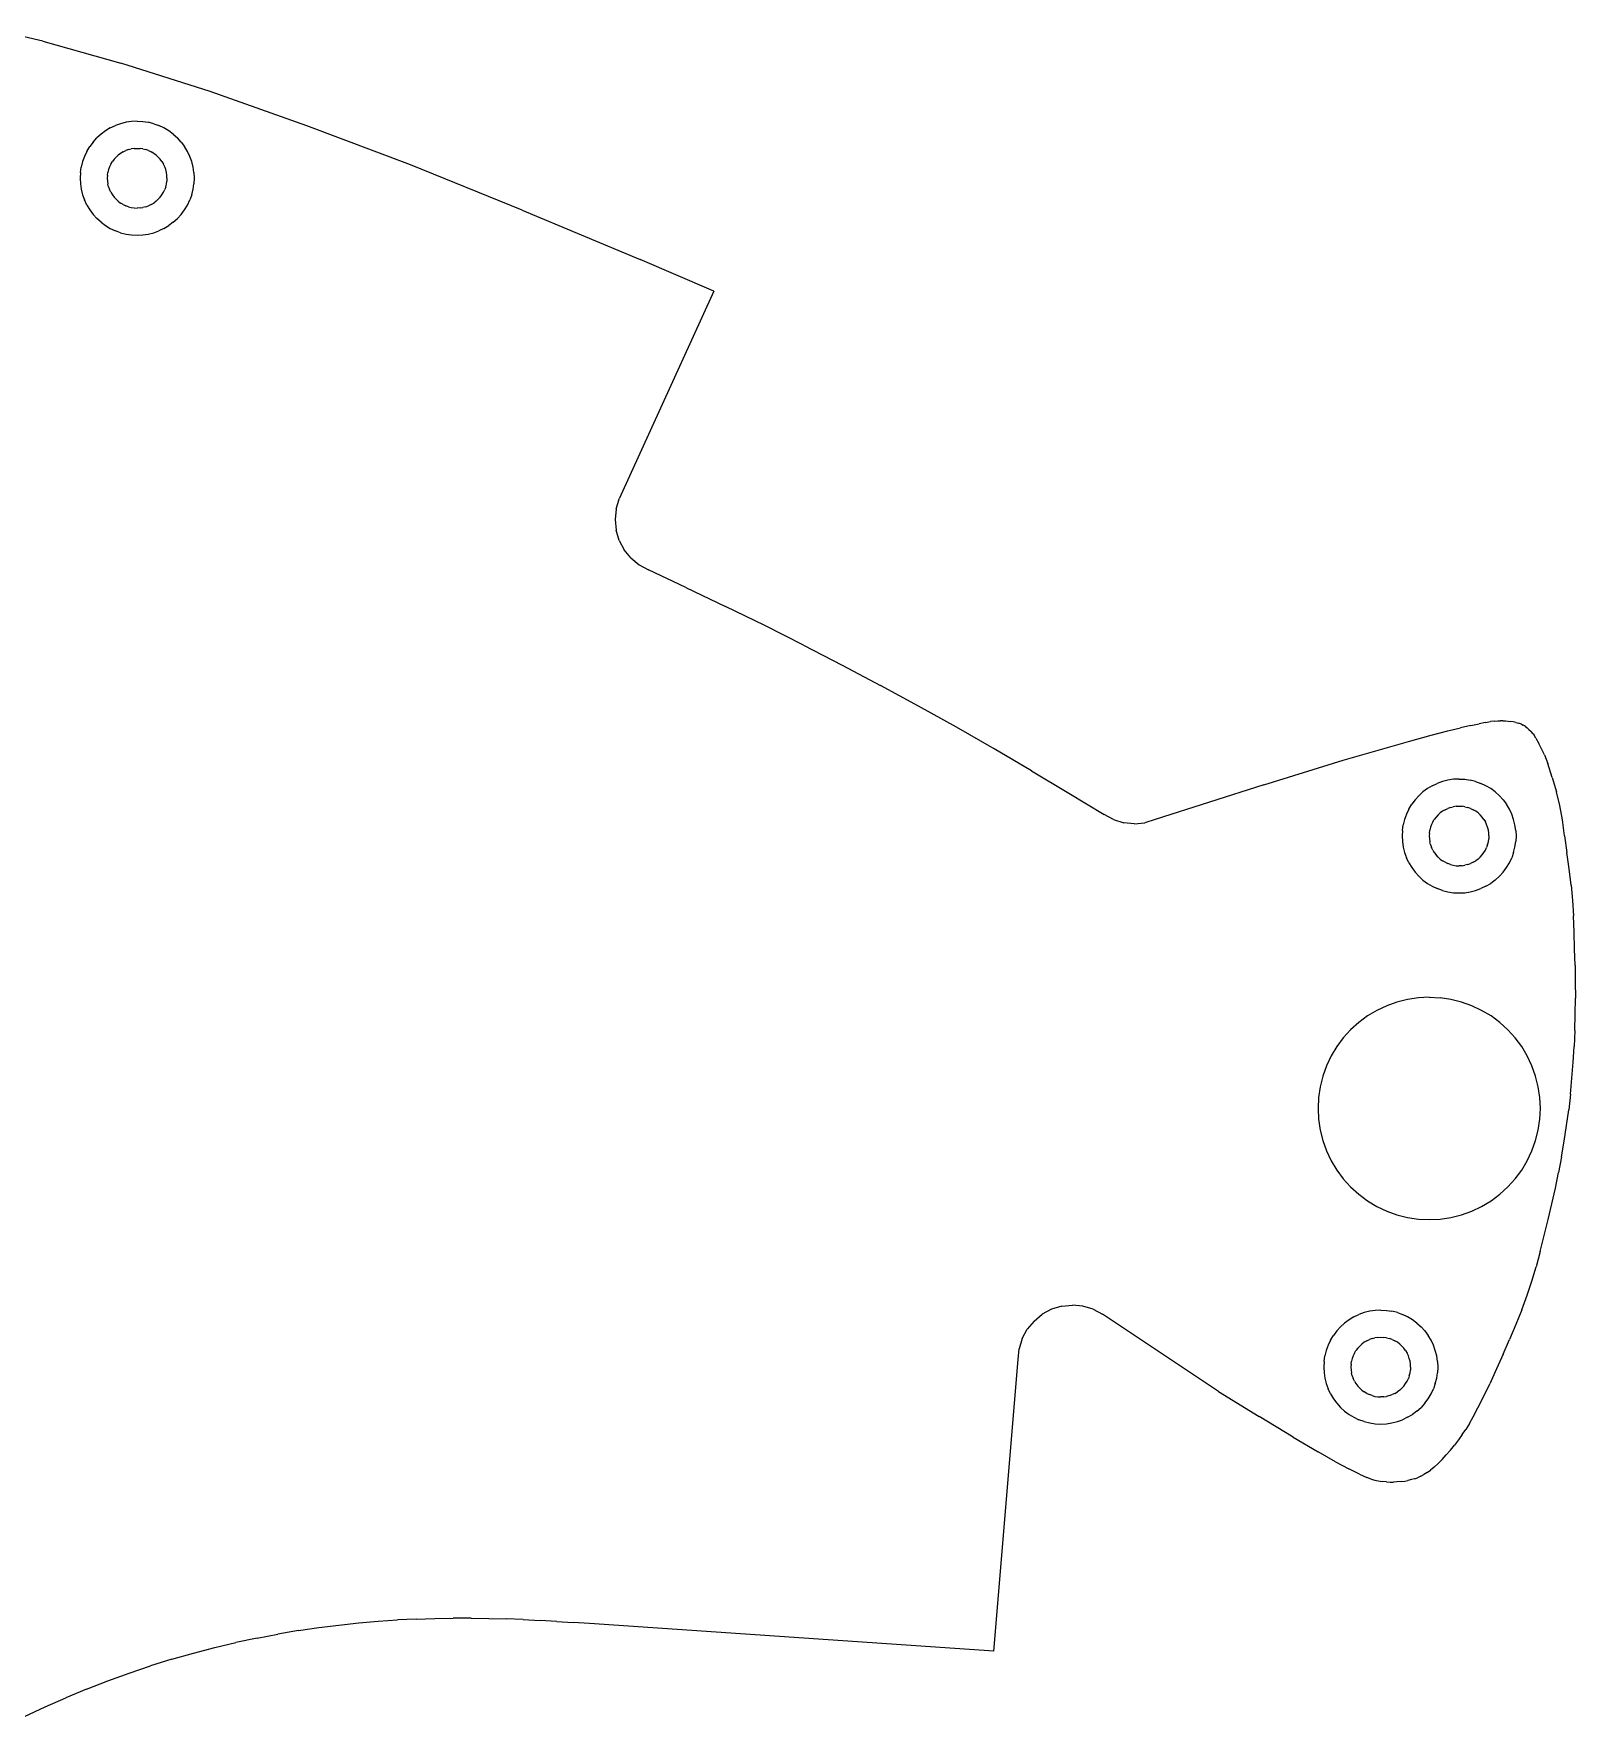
# Model space of a CAD drawing. Extents: x -50 to 64, y -59 to 16.
# Drawn here: x 6.8 to 63.6, y -46.8 to 15.2 of the extents above; entities that cross this region are included whole.
import ezdxf

# ---------------------------------------------------------------- set-up
doc = ezdxf.new("R2010")
doc.units = 0

msp = doc.modelspace()

# ---------------------------------------------------------------- linework, layer by layer
for p, q in [((7.122, 14.941), (5.907, 15.219, 0)), ((7.122, 14.941), (10.004, 14.136)), ((13.296, 13.081, 0), (10.004, 14.136)), ((16.859, 11.823), (13.296, 13.081, 0)), ((9.615, 11.741), (9.802, 11.829, 0)), ((9.996, 11.899), (9.802, 11.829, 0)), ((10.196, 11.949), (9.996, 11.899)), ((10.4, 11.979), (10.196, 11.949)), ((10.606, 11.989, 0), (10.4, 11.979)), ((10.606, 11.989, 0), (10.812, 11.979)), ((10.812, 11.979), (11.016, 11.949)), ((11.216, 11.899), (11.016, 11.949)), ((11.216, 11.899), (11.41, 11.829, 0)), ((11.596, 11.741), (11.41, 11.829, 0)), ((20.684, 10.376), (16.859, 11.823)), ((8.981, 11.221), (8.858, 11.055)), ((8.981, 11.221), (9.12, 11.374, 0)), ((9.273, 11.512), (9.12, 11.374, 0)), ((9.438, 11.635), (9.273, 11.512)), ((9.615, 11.741), (9.438, 11.635)), ((11.773, 11.635), (11.596, 11.741)), ((11.939, 11.512), (11.773, 11.635)), ((11.939, 11.512), (12.092, 11.374, 0)), ((12.23, 11.221), (12.092, 11.374, 0)), ((12.23, 11.221), (12.353, 11.055)), ((8.664, 10.692), (8.595, 10.498)), ((8.752, 10.878), (8.664, 10.692)), ((8.752, 10.878), (8.858, 11.055)), ((9.755, 10.586), (9.691, 10.499)), ((9.828, 10.666), (9.755, 10.586)), ((9.908, 10.738), (9.828, 10.666)), ((9.994, 10.803, 0), (9.908, 10.738)), ((10.087, 10.858), (9.994, 10.803, 0)), ((10.087, 10.858), (10.185, 10.904)), ((10.286, 10.941), (10.185, 10.904)), ((10.286, 10.941), (10.391, 10.967)), ((10.498, 10.983), (10.391, 10.967)), ((10.498, 10.983), (10.606, 10.988, 0)), ((10.606, 10.988, 0), (10.714, 10.983)), ((10.82, 10.967), (10.714, 10.983)), ((10.82, 10.967), (10.925, 10.941)), ((11.027, 10.904), (10.925, 10.941)), ((11.027, 10.904), (11.124, 10.858)), ((11.217, 10.803, 0), (11.124, 10.858)), ((11.304, 10.738), (11.217, 10.803, 0)), ((11.384, 10.666), (11.304, 10.738)), ((11.456, 10.586), (11.384, 10.666)), ((11.521, 10.499), (11.456, 10.586)), ((12.459, 10.878), (12.353, 11.055)), ((12.547, 10.692), (12.459, 10.878)), ((12.617, 10.498), (12.547, 10.692)), ((8.514, 10.094), (8.504, 9.888)), ((8.514, 10.094), (8.545, 10.298)), ((8.595, 10.498), (8.545, 10.298)), ((9.511, 9.996), (9.505, 9.888)), ((9.511, 9.996), (9.527, 10.102, 0)), ((9.553, 10.207, 0), (9.527, 10.102, 0)), ((9.589, 10.309), (9.553, 10.207, 0)), ((9.635, 10.406), (9.589, 10.309)), ((9.635, 10.406), (9.691, 10.499)), ((11.521, 10.499), (11.576, 10.406)), ((11.622, 10.309), (11.576, 10.406)), ((11.659, 10.207, 0), (11.622, 10.309)), ((11.685, 10.102, 0), (11.659, 10.207, 0)), ((11.701, 9.996), (11.685, 10.102, 0)), ((11.706, 9.888), (11.701, 9.996)), ((12.667, 10.298), (12.617, 10.498)), ((12.697, 10.094), (12.667, 10.298)), ((12.697, 10.094), (12.707, 9.888)), ((24.81, 8.713, 0), (20.684, 10.376)), ((8.504, 9.888), (8.514, 9.682)), ((8.514, 9.682), (8.545, 9.478)), ((8.545, 9.478), (8.595, 9.278)), ((9.505, 9.888), (9.511, 9.78)), ((9.511, 9.78), (9.527, 9.673, 0)), ((9.553, 9.568, 0), (9.527, 9.673, 0)), ((9.553, 9.568, 0), (9.589, 9.467)), ((9.635, 9.369), (9.589, 9.467)), ((9.635, 9.369), (9.691, 9.277)), ((11.521, 9.277), (11.576, 9.369)), ((11.576, 9.369), (11.622, 9.467)), ((11.659, 9.568, 0), (11.622, 9.467)), ((11.659, 9.568, 0), (11.685, 9.673, 0)), ((11.685, 9.673, 0), (11.701, 9.78)), ((11.706, 9.888), (11.701, 9.78)), ((12.617, 9.278), (12.667, 9.478)), ((12.667, 9.478), (12.697, 9.682)), ((12.707, 9.888), (12.697, 9.682)), ((8.595, 9.278), (8.664, 9.084)), ((8.752, 8.897, 0), (8.664, 9.084)), ((8.752, 8.897, 0), (8.858, 8.72)), ((8.858, 8.72), (8.981, 8.555, 0)), ((9.691, 9.277), (9.755, 9.19, 0)), ((9.828, 9.11, 0), (9.755, 9.19, 0)), ((9.828, 9.11, 0), (9.908, 9.037, 0)), ((9.908, 9.037, 0), (9.994, 8.973, 0)), ((10.087, 8.918), (9.994, 8.973, 0)), ((10.087, 8.918), (10.185, 8.871)), ((10.286, 8.835), (10.185, 8.871)), ((10.286, 8.835), (10.391, 8.809, 0)), ((10.391, 8.809, 0), (10.498, 8.793)), ((10.498, 8.793), (10.606, 8.788)), ((10.714, 8.793), (10.606, 8.788)), ((10.714, 8.793), (10.82, 8.809, 0)), ((10.925, 8.835), (10.82, 8.809, 0)), ((10.925, 8.835), (11.027, 8.871)), ((11.124, 8.918), (11.027, 8.871)), ((11.124, 8.918), (11.217, 8.973, 0)), ((11.304, 9.037, 0), (11.217, 8.973, 0)), ((11.304, 9.037, 0), (11.384, 9.11, 0)), ((11.384, 9.11, 0), (11.456, 9.19, 0)), ((11.456, 9.19, 0), (11.521, 9.277)), ((12.23, 8.555, 0), (12.353, 8.72)), ((12.353, 8.72), (12.459, 8.897, 0)), ((12.459, 8.897, 0), (12.547, 9.084)), ((12.617, 9.278), (12.547, 9.084)), ((24.81, 8.713, 0), (29.157, 6.893)), ((8.981, 8.555, 0), (9.12, 8.402, 0)), ((9.273, 8.263), (9.12, 8.402, 0)), ((9.273, 8.263), (9.438, 8.141, 0)), ((9.438, 8.141, 0), (9.615, 8.035)), ((11.596, 8.035), (11.773, 8.141, 0)), ((11.939, 8.263), (11.773, 8.141, 0)), ((11.939, 8.263), (12.092, 8.402, 0)), ((12.23, 8.555, 0), (12.092, 8.402, 0)), ((9.615, 8.035), (9.802, 7.946)), ((9.996, 7.877, 0), (9.802, 7.946)), ((9.996, 7.877, 0), (10.196, 7.827)), ((10.196, 7.827), (10.4, 7.797, 0)), ((10.4, 7.797, 0), (10.606, 7.786)), ((10.606, 7.786), (10.812, 7.797, 0)), ((10.812, 7.797, 0), (11.016, 7.827)), ((11.016, 7.827), (11.216, 7.877, 0)), ((11.216, 7.877, 0), (11.41, 7.946)), ((11.596, 8.035), (11.41, 7.946)), ((31.871, 5.717), (29.157, 6.893)), ((31.871, 5.717), (28.384, -1.94, 0)), ((28.27, -2.315, 0), (28.231, -2.706, 0)), ((28.27, -2.315, 0), (28.384, -1.94, 0)), ((28.231, -2.706, 0), (28.27, -3.096, 0)), ((28.384, -3.471, 0), (28.27, -3.096, 0)), ((28.384, -3.471, 0), (28.569, -3.817, 0)), ((28.817, -4.12, 0), (28.569, -3.817, 0)), ((28.817, -4.12, 0), (29.12, -4.368, 0)), ((29.12, -4.368, 0), (29.466, -4.553, 0)), ((30.846, -5.21, 0), (29.466, -4.553, 0)), ((30.846, -5.21, 0), (32.305, -5.909, 0)), ((33.751, -6.616, 0), (32.305, -5.909, 0)), ((35.184, -7.335), (33.751, -6.616, 0)), ((35.184, -7.335), (36.606, -8.069, 0)), ((36.606, -8.069, 0), (38.02, -8.818, 0)), ((39.424, -9.583, 0), (38.02, -8.818, 0)), ((40.821, -10.365, 0), (39.424, -9.583, 0)), ((42.209, -11.162), (40.821, -10.365, 0)), ((58.333, -10.66, 0), (58.948, -10.5, 0)), ((58.948, -10.5, 0), (59.419, -10.384, 0)), ((59.796, -10.296, 0), (59.419, -10.384, 0)), ((59.796, -10.296, 0), (60.098, -10.231, 0)), ((60.336, -10.184, 0), (60.098, -10.231, 0)), ((60.336, -10.184, 0), (60.522, -10.154, 0)), ((60.668, -10.135, 0), (60.522, -10.154, 0)), ((60.668, -10.135, 0), (60.786, -10.125, 0)), ((60.786, -10.125, 0), (60.887, -10.121, 0)), ((60.98, -10.121, 0), (60.887, -10.121, 0)), ((60.98, -10.121, 0), (61.072, -10.126, 0)), ((61.072, -10.126, 0), (61.166, -10.134, 0)), ((61.166, -10.134, 0), (61.263, -10.148, 0)), ((61.362, -10.165, 0), (61.263, -10.148, 0)), ((61.46, -10.187, 0), (61.362, -10.165, 0)), ((61.46, -10.187, 0), (61.535, -10.207, 0)), ((61.588, -10.225, 0), (61.535, -10.207, 0)), ((61.66, -10.254, 0), (61.588, -10.225, 0)), ((61.66, -10.254, 0), (61.726, -10.286, 0)), ((61.771, -10.311, 0), (61.726, -10.286, 0)), ((61.82, -10.344, 0), (61.771, -10.311, 0)), ((61.82, -10.344, 0), (61.877, -10.388, 0)), ((61.877, -10.388, 0), (61.938, -10.442, 0)), ((61.938, -10.442, 0), (62.018, -10.524, 0)), ((62.09, -10.604, 0), (62.018, -10.524, 0)), ((43.59, -11.974, 0), (42.209, -11.162)), ((56.383, -11.203, 0), (57.496, -10.889, 0)), ((57.496, -10.889, 0), (58.333, -10.66, 0)), ((62.09, -10.604, 0), (62.131, -10.657, 0)), ((62.197, -10.765, 0), (62.131, -10.657, 0)), ((62.197, -10.765, 0), (62.304, -10.96, 0)), ((62.406, -11.157, 0), (62.304, -10.96, 0)), ((62.506, -11.383, 0), (62.406, -11.157, 0)), ((52.157, -12.482, 0), (55.087, -11.572, 0)), ((55.087, -11.572, 0), (56.383, -11.203, 0)), ((62.506, -11.383, 0), (62.63, -11.701, 0)), ((62.797, -12.213, 0), (62.63, -11.701, 0)), ((43.59, -11.974, 0), (44.967, -12.8, 0)), ((58.752, -12.363, 0), (58.558, -12.432, 0)), ((58.952, -12.313, 0), (58.752, -12.363, 0)), ((59.156, -12.282, 0), (58.952, -12.313, 0)), ((59.362, -12.272, 0), (59.156, -12.282, 0)), ((59.362, -12.272, 0), (59.568, -12.282, 0)), ((59.568, -12.282, 0), (59.772, -12.313, 0)), ((59.972, -12.363, 0), (59.772, -12.313, 0)), ((59.972, -12.363, 0), (60.166, -12.432, 0)), ((62.797, -12.213, 0), (62.952, -12.745, 0)), ((44.967, -12.8, 0), (46.271, -13.587, 0)), ((52.157, -12.482, 0), (48.148, -13.771, 0)), ((57.737, -13.04), (57.876, -12.888, 0)), ((58.029, -12.749, 0), (57.876, -12.888, 0)), ((58.194, -12.626, 0), (58.029, -12.749, 0)), ((58.371, -12.52, 0), (58.194, -12.626, 0)), ((58.371, -12.52, 0), (58.558, -12.432, 0)), ((60.352, -12.52, 0), (60.166, -12.432, 0)), ((60.529, -12.626, 0), (60.352, -12.52, 0)), ((60.695, -12.749, 0), (60.529, -12.626, 0)), ((60.695, -12.749, 0), (60.848, -12.888, 0)), ((60.986, -13.04), (60.848, -12.888, 0)), ((63.076, -13.254, 0), (62.952, -12.745, 0)), ((46.617, -13.771, 0), (46.271, -13.587, 0)), ((57.42, -13.569, 0), (57.351, -13.764, 0)), ((57.508, -13.383, 0), (57.42, -13.569, 0)), ((57.508, -13.383, 0), (57.614, -13.206)), ((57.737, -13.04), (57.614, -13.206)), ((58.584, -13.596, 0), (58.511, -13.676, 0)), ((58.664, -13.523, 0), (58.584, -13.596, 0)), ((58.75, -13.459, 0), (58.664, -13.523, 0)), ((58.843, -13.403, 0), (58.75, -13.459, 0)), ((58.843, -13.403, 0), (58.941, -13.357, 0)), ((59.042, -13.321, 0), (58.941, -13.357, 0)), ((59.042, -13.321, 0), (59.147, -13.295, 0)), ((59.254, -13.279, 0), (59.147, -13.295, 0)), ((59.254, -13.279, 0), (59.362, -13.273, 0)), ((59.362, -13.273, 0), (59.47, -13.279, 0)), ((59.576, -13.295, 0), (59.47, -13.279, 0)), ((59.576, -13.295, 0), (59.681, -13.321, 0)), ((59.783, -13.357, 0), (59.681, -13.321, 0)), ((59.783, -13.357, 0), (59.88, -13.403, 0)), ((59.973, -13.459, 0), (59.88, -13.403, 0)), ((60.06, -13.523, 0), (59.973, -13.459, 0)), ((60.14, -13.596, 0), (60.06, -13.523, 0)), ((60.212, -13.676, 0), (60.14, -13.596, 0)), ((60.986, -13.04), (61.109, -13.206)), ((61.215, -13.383, 0), (61.109, -13.206)), ((61.303, -13.569, 0), (61.215, -13.383, 0)), ((61.373, -13.764, 0), (61.303, -13.569, 0)), ((63.17, -13.782, 0), (63.076, -13.254, 0)), ((46.617, -13.771, 0), (46.992, -13.885, 0)), ((47.382, -13.924, 0), (46.992, -13.885, 0)), ((47.382, -13.924, 0), (47.772, -13.885, 0)), ((48.148, -13.771, 0), (47.772, -13.885, 0)), ((57.27, -14.168, 0), (57.26, -14.374, 0)), ((57.27, -14.168, 0), (57.301, -13.964, 0)), ((57.351, -13.764, 0), (57.301, -13.964, 0)), ((58.267, -14.266, 0), (58.262, -14.374, 0)), ((58.267, -14.266, 0), (58.283, -14.159, 0)), ((58.309, -14.054, 0), (58.283, -14.159, 0)), ((58.345, -13.953, 0), (58.309, -14.054, 0)), ((58.391, -13.855, 0), (58.345, -13.953, 0)), ((58.391, -13.855, 0), (58.447, -13.762, 0)), ((58.511, -13.676, 0), (58.447, -13.762, 0)), ((60.277, -13.762, 0), (60.212, -13.676, 0)), ((60.277, -13.762, 0), (60.332, -13.855, 0)), ((60.378, -13.953, 0), (60.332, -13.855, 0)), ((60.415, -14.054, 0), (60.378, -13.953, 0)), ((60.441, -14.159, 0), (60.415, -14.054, 0)), ((60.457, -14.266, 0), (60.441, -14.159, 0)), ((60.462, -14.374, 0), (60.457, -14.266, 0)), ((61.423, -13.964, 0), (61.373, -13.764, 0)), ((61.453, -14.168, 0), (61.423, -13.964, 0)), ((61.453, -14.168, 0), (61.463, -14.374, 0)), ((63.255, -14.369, 0), (63.17, -13.782, 0)), ((57.26, -14.374, 0), (57.27, -14.58, 0)), ((57.27, -14.58, 0), (57.301, -14.784, 0)), ((57.301, -14.784, 0), (57.351, -14.984, 0)), ((58.262, -14.374, 0), (58.267, -14.481, 0)), ((58.267, -14.481, 0), (58.283, -14.588, 0)), ((58.309, -14.693, 0), (58.283, -14.588, 0)), ((58.309, -14.693, 0), (58.345, -14.795, 0)), ((58.391, -14.892, 0), (58.345, -14.795, 0)), ((58.391, -14.892, 0), (58.447, -14.985, 0)), ((60.277, -14.985, 0), (60.332, -14.892, 0)), ((60.332, -14.892, 0), (60.378, -14.795, 0)), ((60.415, -14.693, 0), (60.378, -14.795, 0)), ((60.415, -14.693, 0), (60.441, -14.588, 0)), ((60.441, -14.588, 0), (60.457, -14.481, 0)), ((60.462, -14.374, 0), (60.457, -14.481, 0)), ((61.373, -14.984, 0), (61.423, -14.784, 0)), ((61.423, -14.784, 0), (61.453, -14.58, 0)), ((61.463, -14.374, 0), (61.453, -14.58, 0)), ((63.255, -14.369, 0), (63.34, -14.982, 0)), ((57.351, -14.984, 0), (57.42, -15.178, 0)), ((57.508, -15.364, 0), (57.42, -15.178, 0)), ((57.508, -15.364, 0), (57.614, -15.541, 0)), ((58.447, -14.985, 0), (58.511, -15.072, 0)), ((58.584, -15.152, 0), (58.511, -15.072, 0)), ((58.584, -15.152, 0), (58.664, -15.224, 0)), ((58.664, -15.224, 0), (58.75, -15.288, 0)), ((58.843, -15.344, 0), (58.75, -15.288, 0)), ((58.843, -15.344, 0), (58.941, -15.39, 0)), ((59.042, -15.426, 0), (58.941, -15.39, 0)), ((59.042, -15.426, 0), (59.147, -15.453, 0)), ((59.147, -15.453, 0), (59.254, -15.469, 0)), ((59.254, -15.469, 0), (59.362, -15.474, 0)), ((59.47, -15.469, 0), (59.362, -15.474, 0)), ((59.47, -15.469, 0), (59.576, -15.453, 0)), ((59.681, -15.426, 0), (59.576, -15.453, 0)), ((59.681, -15.426, 0), (59.783, -15.39, 0)), ((59.88, -15.344, 0), (59.783, -15.39, 0)), ((59.88, -15.344, 0), (59.973, -15.288, 0)), ((60.06, -15.224, 0), (59.973, -15.288, 0)), ((60.06, -15.224, 0), (60.14, -15.152, 0)), ((60.14, -15.152, 0), (60.212, -15.072, 0)), ((60.212, -15.072, 0), (60.277, -14.985, 0)), ((61.109, -15.541, 0), (61.215, -15.364, 0)), ((61.215, -15.364, 0), (61.303, -15.178, 0)), ((61.373, -14.984, 0), (61.303, -15.178, 0)), ((63.419, -15.591, 0), (63.34, -14.982, 0)), ((57.614, -15.541, 0), (57.737, -15.707, 0)), ((57.737, -15.707, 0), (57.876, -15.86, 0)), ((58.029, -15.998, 0), (57.876, -15.86, 0)), ((58.029, -15.998, 0), (58.194, -16.121, 0)), ((58.194, -16.121, 0), (58.371, -16.227, 0)), ((60.352, -16.227, 0), (60.529, -16.121, 0)), ((60.695, -15.998, 0), (60.529, -16.121, 0)), ((60.695, -15.998, 0), (60.848, -15.86, 0)), ((60.986, -15.707, 0), (60.848, -15.86, 0)), ((60.986, -15.707, 0), (61.109, -15.541, 0)), ((63.49, -16.184, 0), (63.419, -15.591, 0)), ((58.371, -16.227, 0), (58.558, -16.315, 0)), ((58.752, -16.385, 0), (58.558, -16.315, 0)), ((58.752, -16.385, 0), (58.952, -16.435, 0)), ((58.952, -16.435, 0), (59.156, -16.465, 0)), ((59.156, -16.465, 0), (59.362, -16.475, 0)), ((59.362, -16.475, 0), (59.568, -16.465, 0)), ((59.568, -16.465, 0), (59.772, -16.435, 0)), ((59.772, -16.435, 0), (59.972, -16.385, 0)), ((59.972, -16.385, 0), (60.166, -16.315, 0)), ((60.352, -16.227, 0), (60.166, -16.315, 0)), ((63.49, -16.184, 0), (63.545, -16.752, 0)), ((63.545, -16.752, 0), (63.579, -17.321, 0)), ((63.602, -17.922, 0), (63.579, -17.321, 0)), ((63.622, -18.537), (63.602, -17.922, 0)), ((63.638, -19.146, 0), (63.622, -18.537)), ((63.638, -19.146, 0), (63.647, -19.751, 0)), ((63.647, -19.751, 0), (63.649, -20.352, 0)), ((57.461, -20.4, 0), (57.071, -20.498, 0)), ((57.859, -20.341, 0), (57.461, -20.4, 0)), ((58.261, -20.321, 0), (57.859, -20.341, 0)), ((58.261, -20.321, 0), (58.663, -20.341, 0)), ((59.061, -20.4, 0), (58.663, -20.341, 0)), ((59.451, -20.498, 0), (59.061, -20.4, 0)), ((63.643, -20.949, 0), (63.649, -20.352, 0)), ((55.983, -21.012, 0), (55.66, -21.252, 0)), ((56.329, -20.805, 0), (55.983, -21.012, 0)), ((56.692, -20.633, 0), (56.329, -20.805, 0)), ((57.071, -20.498, 0), (56.692, -20.633, 0)), ((59.83, -20.633, 0), (59.451, -20.498, 0)), ((60.194, -20.805, 0), (59.83, -20.633, 0)), ((60.539, -21.012, 0), (60.194, -20.805, 0)), ((60.862, -21.252, 0), (60.539, -21.012, 0)), ((63.628, -21.543, 0), (63.643, -20.949, 0)), ((55.362, -21.522, 0), (55.092, -21.82, 0)), ((55.66, -21.252, 0), (55.362, -21.522, 0)), ((61.16, -21.522, 0), (60.862, -21.252, 0)), ((61.431, -21.82, 0), (61.16, -21.522, 0)), ((63.628, -21.543, 0), (63.604, -22.134, 0)), ((54.852, -22.143, 0), (54.645, -22.488, 0)), ((55.092, -21.82, 0), (54.852, -22.143, 0)), ((61.67, -22.143, 0), (61.431, -21.82, 0)), ((61.877, -22.488, 0), (61.67, -22.143, 0)), ((63.57, -22.722, 0), (63.604, -22.134, 0)), ((54.473, -22.852, 0), (54.338, -23.231, 0)), ((54.645, -22.488, 0), (54.473, -22.852, 0)), ((62.049, -22.852, 0), (61.877, -22.488, 0)), ((62.185, -23.231, 0), (62.049, -22.852, 0)), ((63.525, -23.307, 0), (63.57, -22.722, 0)), ((54.338, -23.231, 0), (54.24, -23.621, 0)), ((62.283, -23.621, 0), (62.185, -23.231, 0)), ((63.47, -23.891, 0), (63.525, -23.307, 0)), ((54.181, -24.019, 0), (54.161, -24.421, 0)), ((54.24, -23.621, 0), (54.181, -24.019, 0)), ((62.342, -24.019, 0), (62.283, -23.621, 0)), ((62.361, -24.421, 0), (62.342, -24.019, 0)), ((63.47, -23.891, 0), (63.404, -24.472, 0)), ((54.161, -24.421, 0), (54.181, -24.823, 0)), ((54.181, -24.823, 0), (54.24, -25.221, 0)), ((62.283, -25.221, 0), (62.342, -24.823, 0)), ((62.342, -24.823, 0), (62.361, -24.421, 0)), ((63.327, -25.052, 0), (63.404, -24.472, 0)), ((54.24, -25.221, 0), (54.338, -25.611, 0)), ((62.185, -25.611, 0), (62.283, -25.221, 0)), ((63.239, -25.63, 0), (63.327, -25.052, 0)), ((54.338, -25.611, 0), (54.473, -25.99, 0)), ((54.473, -25.99, 0), (54.645, -26.354, 0)), ((61.877, -26.354, 0), (62.049, -25.99, 0)), ((62.049, -25.99, 0), (62.185, -25.611, 0)), ((63.141, -26.208, 0), (63.239, -25.63, 0)), ((54.645, -26.354, 0), (54.852, -26.699, 0)), ((61.67, -26.699, 0), (61.877, -26.354, 0)), ((63.141, -26.208, 0), (63.032, -26.786, 0)), ((54.852, -26.699, 0), (55.092, -27.022, 0)), ((55.092, -27.022, 0), (55.362, -27.32, 0)), ((61.16, -27.32, 0), (61.431, -27.022, 0)), ((61.431, -27.022, 0), (61.67, -26.699, 0)), ((62.913, -27.364, 0), (63.032, -26.786, 0)), ((55.362, -27.32, 0), (55.66, -27.59, 0)), ((55.66, -27.59, 0), (55.983, -27.83, 0)), ((55.983, -27.83, 0), (56.329, -28.037, 0)), ((60.194, -28.037, 0), (60.539, -27.83, 0)), ((60.539, -27.83, 0), (60.862, -27.59, 0)), ((60.862, -27.59, 0), (61.16, -27.32, 0)), ((62.785, -27.943, 0), (62.913, -27.364, 0)), ((56.329, -28.037, 0), (56.692, -28.209)), ((56.692, -28.209), (57.071, -28.345, 0)), ((57.071, -28.345, 0), (57.461, -28.442, 0)), ((57.461, -28.442, 0), (57.859, -28.501, 0)), ((57.859, -28.501, 0), (58.261, -28.521, 0)), ((58.261, -28.521, 0), (58.663, -28.501, 0)), ((58.663, -28.501, 0), (59.061, -28.442, 0)), ((59.061, -28.442, 0), (59.451, -28.345, 0)), ((59.451, -28.345, 0), (59.83, -28.209)), ((59.83, -28.209), (60.194, -28.037, 0)), ((62.504, -29.109, 0), (62.649, -28.524, 0)), ((62.649, -28.524, 0), (62.785, -27.943, 0)), ((62.354, -29.697, 0), (62.504, -29.109, 0)), ((62.354, -29.697, 0), (62.204, -30.268, 0)), ((62.05, -30.795, 0), (62.204, -30.268, 0)), ((61.874, -31.31, 0), (62.05, -30.795, 0)), ((61.671, -31.847, 0), (61.874, -31.31, 0)), ((43.686, -32.264, 0), (43.437, -32.567)), ((43.686, -32.264, 0), (43.989, -32.015, 0)), ((44.335, -31.83, 0), (43.989, -32.015, 0)), ((44.71, -31.716, 0), (44.335, -31.83, 0)), ((44.71, -31.716, 0), (45.1, -31.678, 0)), ((45.49, -31.716, 0), (45.1, -31.678, 0)), ((45.866, -31.83, 0), (45.49, -31.716, 0)), ((45.866, -31.83, 0), (46.211, -32.015, 0)), ((50.486, -34.861, 0), (46.211, -32.015, 0)), ((55.306, -32.216, 0), (55.141, -32.338, 0)), ((55.483, -32.11, 0), (55.306, -32.216, 0)), ((55.483, -32.11, 0), (55.669, -32.021, 0)), ((55.864, -31.952, 0), (55.669, -32.021, 0)), ((56.064, -31.902, 0), (55.864, -31.952, 0)), ((56.268, -31.871, 0), (56.064, -31.902, 0)), ((56.474, -31.861, 0), (56.268, -31.871, 0)), ((56.474, -31.861, 0), (56.68, -31.871, 0)), ((56.68, -31.871, 0), (56.884, -31.902, 0)), ((57.084, -31.952, 0), (56.884, -31.902, 0)), ((57.084, -31.952, 0), (57.278, -32.021, 0)), ((57.464, -32.11, 0), (57.278, -32.021, 0)), ((57.641, -32.216, 0), (57.464, -32.11, 0)), ((57.807, -32.338, 0), (57.641, -32.216, 0)), ((61.671, -31.847, 0), (61.453, -32.395, 0)), ((43.252, -32.913, 0), (43.437, -32.567)), ((54.62, -32.972, 0), (54.726, -32.795, 0)), ((54.849, -32.63, 0), (54.726, -32.795, 0)), ((54.849, -32.63, 0), (54.988, -32.477, 0)), ((55.141, -32.338, 0), (54.988, -32.477, 0)), ((56.154, -32.91, 0), (56.259, -32.884, 0)), ((56.366, -32.868, 0), (56.259, -32.884, 0)), ((56.366, -32.868, 0), (56.474, -32.863, 0)), ((56.474, -32.863, 0), (56.581, -32.868, 0)), ((56.688, -32.884, 0), (56.581, -32.868, 0)), ((56.688, -32.884, 0), (56.793, -32.91, 0)), ((57.807, -32.338, 0), (57.96, -32.477, 0)), ((58.098, -32.63, 0), (57.96, -32.477, 0)), ((58.098, -32.63, 0), (58.221, -32.795, 0)), ((58.327, -32.972, 0), (58.221, -32.795, 0)), ((61.453, -32.395, 0), (61.226, -32.941, 0)), ((43.1, -33.678, 0), (43.139, -33.288, 0)), ((43.252, -32.913, 0), (43.139, -33.288, 0)), ((54.463, -33.353, 0), (54.413, -33.553, 0)), ((54.532, -33.159, 0), (54.463, -33.353, 0)), ((54.62, -32.972, 0), (54.532, -33.159, 0)), ((55.503, -33.444), (55.457, -33.542, 0)), ((55.503, -33.444), (55.559, -33.352, 0)), ((55.623, -33.265), (55.559, -33.352, 0)), ((55.696, -33.185, 0), (55.623, -33.265)), ((55.776, -33.112, 0), (55.696, -33.185, 0)), ((55.862, -33.048, 0), (55.776, -33.112, 0)), ((55.955, -32.992, 0), (55.862, -33.048, 0)), ((55.955, -32.992, 0), (56.053, -32.946, 0)), ((56.154, -32.91, 0), (56.053, -32.946, 0)), ((56.895, -32.946, 0), (56.793, -32.91, 0)), ((56.895, -32.946, 0), (56.992, -32.992, 0)), ((57.085, -33.048, 0), (56.992, -32.992, 0)), ((57.172, -33.112, 0), (57.085, -33.048, 0)), ((57.252, -33.185, 0), (57.172, -33.112, 0)), ((57.324, -33.265), (57.252, -33.185, 0)), ((57.388, -33.352, 0), (57.324, -33.265)), ((57.388, -33.352, 0), (57.444, -33.444)), ((57.49, -33.542, 0), (57.444, -33.444)), ((58.415, -33.159, 0), (58.327, -32.972, 0)), ((58.485, -33.353, 0), (58.415, -33.159, 0)), ((58.535, -33.553, 0), (58.485, -33.353, 0)), ((60.99, -33.486, 0), (60.745, -34.03, 0)), ((60.99, -33.486, 0), (61.226, -32.941, 0)), ((42.201, -44.443, 0), (43.1, -33.678, 0)), ((54.382, -33.757, 0), (54.372, -33.963, 0)), ((54.372, -33.963, 0), (54.382, -34.169, 0)), ((54.382, -33.757, 0), (54.413, -33.553, 0)), ((55.379, -33.855, 0), (55.373, -33.963, 0)), ((55.373, -33.963, 0), (55.379, -34.071, 0)), ((55.379, -33.855, 0), (55.395, -33.748, 0)), ((55.379, -34.071, 0), (55.395, -34.177, 0)), ((55.421, -33.643, 0), (55.395, -33.748, 0)), ((55.457, -33.542, 0), (55.421, -33.643, 0)), ((57.526, -33.643, 0), (57.49, -33.542, 0)), ((57.553, -33.748, 0), (57.526, -33.643, 0)), ((57.569, -33.855, 0), (57.553, -33.748, 0)), ((57.553, -34.177, 0), (57.569, -34.071, 0)), ((57.574, -33.963, 0), (57.569, -33.855, 0)), ((57.574, -33.963, 0), (57.569, -34.071, 0)), ((58.565, -33.757, 0), (58.535, -33.553, 0)), ((58.565, -33.757, 0), (58.575, -33.963, 0)), ((58.575, -33.963, 0), (58.565, -34.169, 0)), ((60.745, -34.03, 0), (60.492, -34.575, 0)), ((54.382, -34.169, 0), (54.413, -34.373)), ((54.413, -34.373), (54.463, -34.573, 0)), ((54.463, -34.573, 0), (54.532, -34.767, 0)), ((55.421, -34.282), (55.395, -34.177, 0)), ((55.421, -34.282), (55.457, -34.384)), ((55.503, -34.481, 0), (55.457, -34.384)), ((55.503, -34.481, 0), (55.559, -34.574, 0)), ((55.559, -34.574, 0), (55.623, -34.661, 0)), ((55.696, -34.741, 0), (55.623, -34.661, 0)), ((55.696, -34.741, 0), (55.776, -34.813, 0)), ((57.172, -34.813, 0), (57.252, -34.741, 0)), ((57.252, -34.741, 0), (57.324, -34.661, 0)), ((57.324, -34.661, 0), (57.388, -34.574, 0)), ((57.388, -34.574, 0), (57.444, -34.481, 0)), ((57.444, -34.481, 0), (57.49, -34.384)), ((57.526, -34.282), (57.49, -34.384)), ((57.526, -34.282), (57.553, -34.177, 0)), ((58.485, -34.573, 0), (58.415, -34.767, 0)), ((58.485, -34.573, 0), (58.535, -34.373)), ((58.535, -34.373), (58.565, -34.169, 0)), ((60.24, -35.104, 0), (60.492, -34.575, 0)), ((50.486, -34.861, 0), (51.985, -35.785, 0)), ((54.62, -34.953, 0), (54.532, -34.767, 0)), ((54.62, -34.953, 0), (54.726, -35.13, 0)), ((54.726, -35.13, 0), (54.849, -35.296, 0)), ((54.849, -35.296, 0), (54.988, -35.449, 0)), ((55.776, -34.813, 0), (55.862, -34.878, 0)), ((55.955, -34.933, 0), (55.862, -34.878, 0)), ((55.955, -34.933, 0), (56.053, -34.979, 0)), ((56.154, -35.016, 0), (56.053, -34.979, 0)), ((56.154, -35.016, 0), (56.259, -35.042, 0)), ((56.259, -35.042, 0), (56.366, -35.058, 0)), ((56.366, -35.058, 0), (56.474, -35.063, 0)), ((56.581, -35.058, 0), (56.474, -35.063, 0)), ((56.581, -35.058, 0), (56.688, -35.042, 0)), ((56.793, -35.016, 0), (56.688, -35.042, 0)), ((56.793, -35.016, 0), (56.895, -34.979, 0)), ((56.992, -34.933, 0), (56.895, -34.979, 0)), ((56.992, -34.933, 0), (57.085, -34.878, 0)), ((57.172, -34.813, 0), (57.085, -34.878, 0)), ((58.098, -35.296, 0), (57.96, -35.449, 0)), ((58.098, -35.296, 0), (58.221, -35.13, 0)), ((58.221, -35.13, 0), (58.327, -34.953, 0)), ((58.327, -34.953, 0), (58.415, -34.767, 0)), ((60.055, -35.469, 0), (60.24, -35.104, 0)), ((53.248, -36.553, 0), (51.985, -35.785, 0)), ((55.141, -35.587, 0), (54.988, -35.449, 0)), ((55.141, -35.587, 0), (55.306, -35.71, 0)), ((55.306, -35.71, 0), (55.483, -35.816)), ((55.483, -35.816), (55.669, -35.904, 0)), ((55.864, -35.974, 0), (55.669, -35.904, 0)), ((55.864, -35.974, 0), (56.064, -36.024, 0)), ((56.884, -36.024, 0), (57.084, -35.974, 0)), ((57.084, -35.974, 0), (57.278, -35.904, 0)), ((57.464, -35.816), (57.278, -35.904, 0)), ((57.464, -35.816), (57.641, -35.71, 0)), ((57.807, -35.587, 0), (57.641, -35.71, 0)), ((57.807, -35.587, 0), (57.96, -35.449, 0)), ((59.74, -36.049, 0), (59.883, -35.795, 0)), ((59.883, -35.795, 0), (60.055, -35.469, 0)), ((53.248, -36.553, 0), (54.162, -37.093, 0)), ((56.064, -36.024, 0), (56.268, -36.054, 0)), ((56.268, -36.054, 0), (56.474, -36.064, 0)), ((56.474, -36.064, 0), (56.68, -36.054, 0)), ((56.68, -36.054, 0), (56.884, -36.024, 0)), ((59.481, -36.455, 0), (59.341, -36.649, 0)), ((59.481, -36.455, 0), (59.612, -36.259, 0)), ((59.74, -36.049, 0), (59.612, -36.259, 0)), ((54.807, -37.456, 0), (54.162, -37.093, 0)), ((58.734, -37.368, 0), (58.887, -37.203, 0)), ((59.042, -37.026, 0), (58.887, -37.203, 0)), ((59.042, -37.026, 0), (59.194, -36.84, 0)), ((59.341, -36.649, 0), (59.194, -36.84, 0)), ((54.807, -37.456, 0), (55.295, -37.716, 0)), ((55.688, -37.911, 0), (55.295, -37.716, 0)), ((58.179, -37.85, 0), (58.063, -37.923, 0)), ((58.179, -37.85, 0), (58.304, -37.76, 0)), ((58.439, -37.649, 0), (58.304, -37.76, 0)), ((58.584, -37.517, 0), (58.439, -37.649, 0)), ((58.584, -37.517, 0), (58.734, -37.368, 0)), ((55.688, -37.911, 0), (55.964, -38.038, 0)), ((56.121, -38.094, 0), (55.964, -38.038, 0)), ((56.121, -38.094, 0), (56.259, -38.133, 0)), ((56.259, -38.133, 0), (56.374, -38.158, 0)), ((56.374, -38.158, 0), (56.521, -38.177)), ((56.689, -38.196, 0), (56.521, -38.177)), ((56.689, -38.196, 0), (56.821, -38.204, 0)), ((56.821, -38.204, 0), (56.94, -38.205)), ((57.067, -38.199, 0), (56.94, -38.205)), ((57.224, -38.184), (57.067, -38.199, 0)), ((57.224, -38.184), (57.363, -38.167, 0)), ((57.363, -38.167, 0), (57.476, -38.146, 0)), ((57.606, -38.115, 0), (57.476, -38.146, 0)), ((57.714, -38.083, 0), (57.606, -38.115, 0)), ((57.714, -38.083, 0), (57.822, -38.042, 0)), ((57.947, -37.985, 0), (57.822, -38.042, 0)), ((57.947, -37.985, 0), (58.063, -37.923, 0)), ((18.05, -43.477, 0), (18.78, -43.4, 0)), ((18.78, -43.4, 0), (19.498, -43.338, 0)), ((19.498, -43.338, 0), (20.206, -43.29, 0)), ((20.902, -43.256, 0), (20.206, -43.29, 0)), ((20.902, -43.256, 0), (21.586, -43.235, 0)), ((21.586, -43.235, 0), (22.259, -43.224, 0)), ((22.922, -43.224, 0), (22.259, -43.224, 0)), ((22.922, -43.224, 0), (23.573, -43.234, 0)), ((23.573, -43.234, 0), (24.215, -43.252)), ((24.846, -43.276, 0), (24.215, -43.252)), ((24.846, -43.276, 0), (25.469, -43.307, 0)), ((26.082, -43.342, 0), (25.469, -43.307, 0)), ((26.082, -43.342, 0), (26.688, -43.381, 0)), ((27.286, -43.421), (26.688, -43.381, 0)), ((42.201, -44.443, 0), (27.286, -43.421)), ((15.028, -43.957, 0), (14.251, -44.123, 0)), ((15.028, -43.957, 0), (15.797, -43.81, 0)), ((16.558, -43.681), (15.797, -43.81, 0)), ((16.558, -43.681), (17.309, -43.57, 0)), ((17.309, -43.57, 0), (18.05, -43.477, 0)), ((11.891, -44.74, 0), (12.681, -44.515, 0)), ((12.681, -44.515, 0), (13.468, -44.309, 0)), ((13.468, -44.309, 0), (14.251, -44.123, 0)), ((9.524, -45.535, 0), (10.31, -45.251)), ((10.31, -45.251), (11.1, -44.986, 0)), ((11.891, -44.74, 0), (11.1, -44.986, 0)), ((8.744, -45.837, 0), (7.971, -46.157, 0)), ((8.744, -45.837, 0), (9.524, -45.535, 0)), ((6.456, -46.845, 0), (7.208, -46.493, 0)), ((7.208, -46.493, 0), (7.971, -46.157, 0))]:
    msp.add_line(p, q)

doc.saveas('drawing.dxf')
